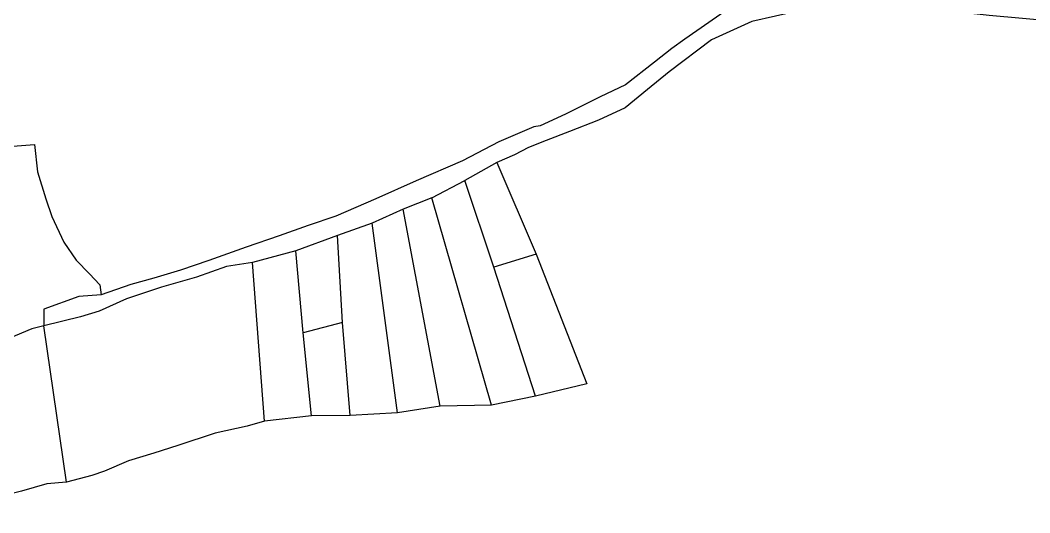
# Model space of a CAD drawing. Header units: millimetres. Extents: x 603916 to 1211550, y 1309898 to 2622648.
# Drawn here: x 605127.73 to 605151.47, y 1310789.46 to 1310801.06 of the extents above; entities that cross this region are included whole.
import ezdxf

# ---------------------------------------------------------------- set-up
doc = ezdxf.new("R2010")
doc.units = ezdxf.units.MM
doc.layers.add('2', color=1, linetype='Continuous')

msp = doc.modelspace()

# ---------------------------------------------------------------- linework, layer by layer
at = {"layer": '2', "color": 1, "linetype": 'Continuous'}
for p, q in [((605138.941, 1310797.702), (605138.185, 1310797.285)), ((605138.941, 1310797.702), (605139.862, 1310795.551)), ((605137.406, 1310796.875), (605138.185, 1310797.285)), ((605138.865, 1310795.238), (605138.185, 1310797.285)), ((605137.406, 1310796.875), (605136.739, 1310796.608)), ((605138.809, 1310791.992), (605137.406, 1310796.875)), ((605136.739, 1310796.608), (605136.005, 1310796.281)), ((605137.608, 1310791.97), (605136.739, 1310796.608)), ((605136.005, 1310796.281), (605135.195, 1310795.991)), ((605136.602, 1310791.814), (605136.005, 1310796.281)), ((605135.195, 1310795.991), (605134.213, 1310795.625)), ((605135.312, 1310793.941), (605135.195, 1310795.991)), ((605134.213, 1310795.625), (605133.193, 1310795.349)), ((605134.382, 1310793.695), (605134.213, 1310795.625)), ((605139.862, 1310795.551), (605138.865, 1310795.238)), ((605139.862, 1310795.551), (605141.052, 1310792.493)), ((605133.478, 1310791.617), (605133.193, 1310795.349)), ((605139.845, 1310792.201), (605138.865, 1310795.238)), ((605128.822, 1310790.178), (605128.29, 1310793.864)), ((605135.312, 1310793.941), (605134.382, 1310793.695)), ((605135.491, 1310791.748), (605135.312, 1310793.941)), ((605134.582, 1310791.743), (605134.382, 1310793.695)), ((605141.052, 1310792.493), (605139.845, 1310792.201)), ((605139.845, 1310792.201), (605138.809, 1310791.992)), ((605137.608, 1310791.97), (605136.602, 1310791.814)), ((605138.809, 1310791.992), (605137.608, 1310791.97)), ((605134.582, 1310791.743), (605133.478, 1310791.617)), ((605135.491, 1310791.748), (605134.582, 1310791.743)), ((605136.602, 1310791.814), (605135.491, 1310791.748))]:
    msp.add_line(p, q, dxfattribs=at)
for points in [[(605152.171, 1310801.015), (605150.518, 1310801.17), (605149.368, 1310801.292), (605148.511, 1310801.392), (605147.872, 1310801.456), (605146.993, 1310801.496), (605146.048, 1310801.273), (605144.938, 1310801.026), (605143.986, 1310800.593), (605142.992, 1310799.843), (605142.483, 1310799.427), (605141.953, 1310798.996), (605141.331, 1310798.7), (605140.649, 1310798.433), (605140.102, 1310798.22), (605139.682, 1310798.059), (605139.353, 1310797.885), (605138.941, 1310797.702)], [(605144.388, 1310801.324), (605143.355, 1310800.612), (605143.056, 1310800.392), (605142.645, 1310800.067), (605141.965, 1310799.537), (605141.365, 1310799.248), (605140.556, 1310798.846), (605139.957, 1310798.572), (605139.807, 1310798.548), (605138.983, 1310798.191), (605138.129, 1310797.743), (605137.043, 1310797.278), (605136.091, 1310796.852), (605135.155, 1310796.441), (605134.503, 1310796.22), (605133.821, 1310795.976), (605133.041, 1310795.716), (605132.164, 1310795.395), (605131.504, 1310795.174), (605130.874, 1310794.982), (605130.334, 1310794.837), (605129.637, 1310794.592)], [(605124.796, 1310797.878), (605128.069, 1310798.129), (605128.141, 1310797.484), (605128.332, 1310796.854), (605128.477, 1310796.434), (605128.759, 1310795.834), (605129.047, 1310795.408), (605129.357, 1310795.087), (605129.606, 1310794.825), (605129.637, 1310794.592)], [(605133.193, 1310795.349), (605132.578, 1310795.255), (605131.873, 1310795.003), (605131.056, 1310794.773), (605130.231, 1310794.498), (605129.587, 1310794.209), (605129.152, 1310794.071), (605128.29, 1310793.864)], [(605129.637, 1310794.592), (605129.112, 1310794.552), (605128.287, 1310794.254), (605128.29, 1310793.864)], [(605128.29, 1310793.864), (605128.005, 1310793.787), (605127.21, 1310793.459), (605126.58, 1310793.29), (605125.973, 1310793.159), (605125.41, 1310793.043), (605125.035, 1310792.906), (605124.788, 1310792.822)], [(605133.478, 1310791.617), (605133.066, 1310791.502), (605132.316, 1310791.332), (605131.439, 1310791.042), (605130.876, 1310790.866), (605130.276, 1310790.682), (605129.714, 1310790.438), (605129.415, 1310790.339), (605128.822, 1310790.178)], [(605128.822, 1310790.178), (605128.357, 1310790.138), (605127.764, 1310789.969), (605127.157, 1310789.816), (605126.549, 1310789.729), (605126.075, 1310789.757), (605125.482, 1310789.701), (605125.039, 1310789.661), (605124.597, 1310789.613), (605124.244, 1310789.604), (605123.786, 1310789.458)]]:
    msp.add_lwpolyline(points, dxfattribs=at)

doc.saveas('drawing.dxf')
